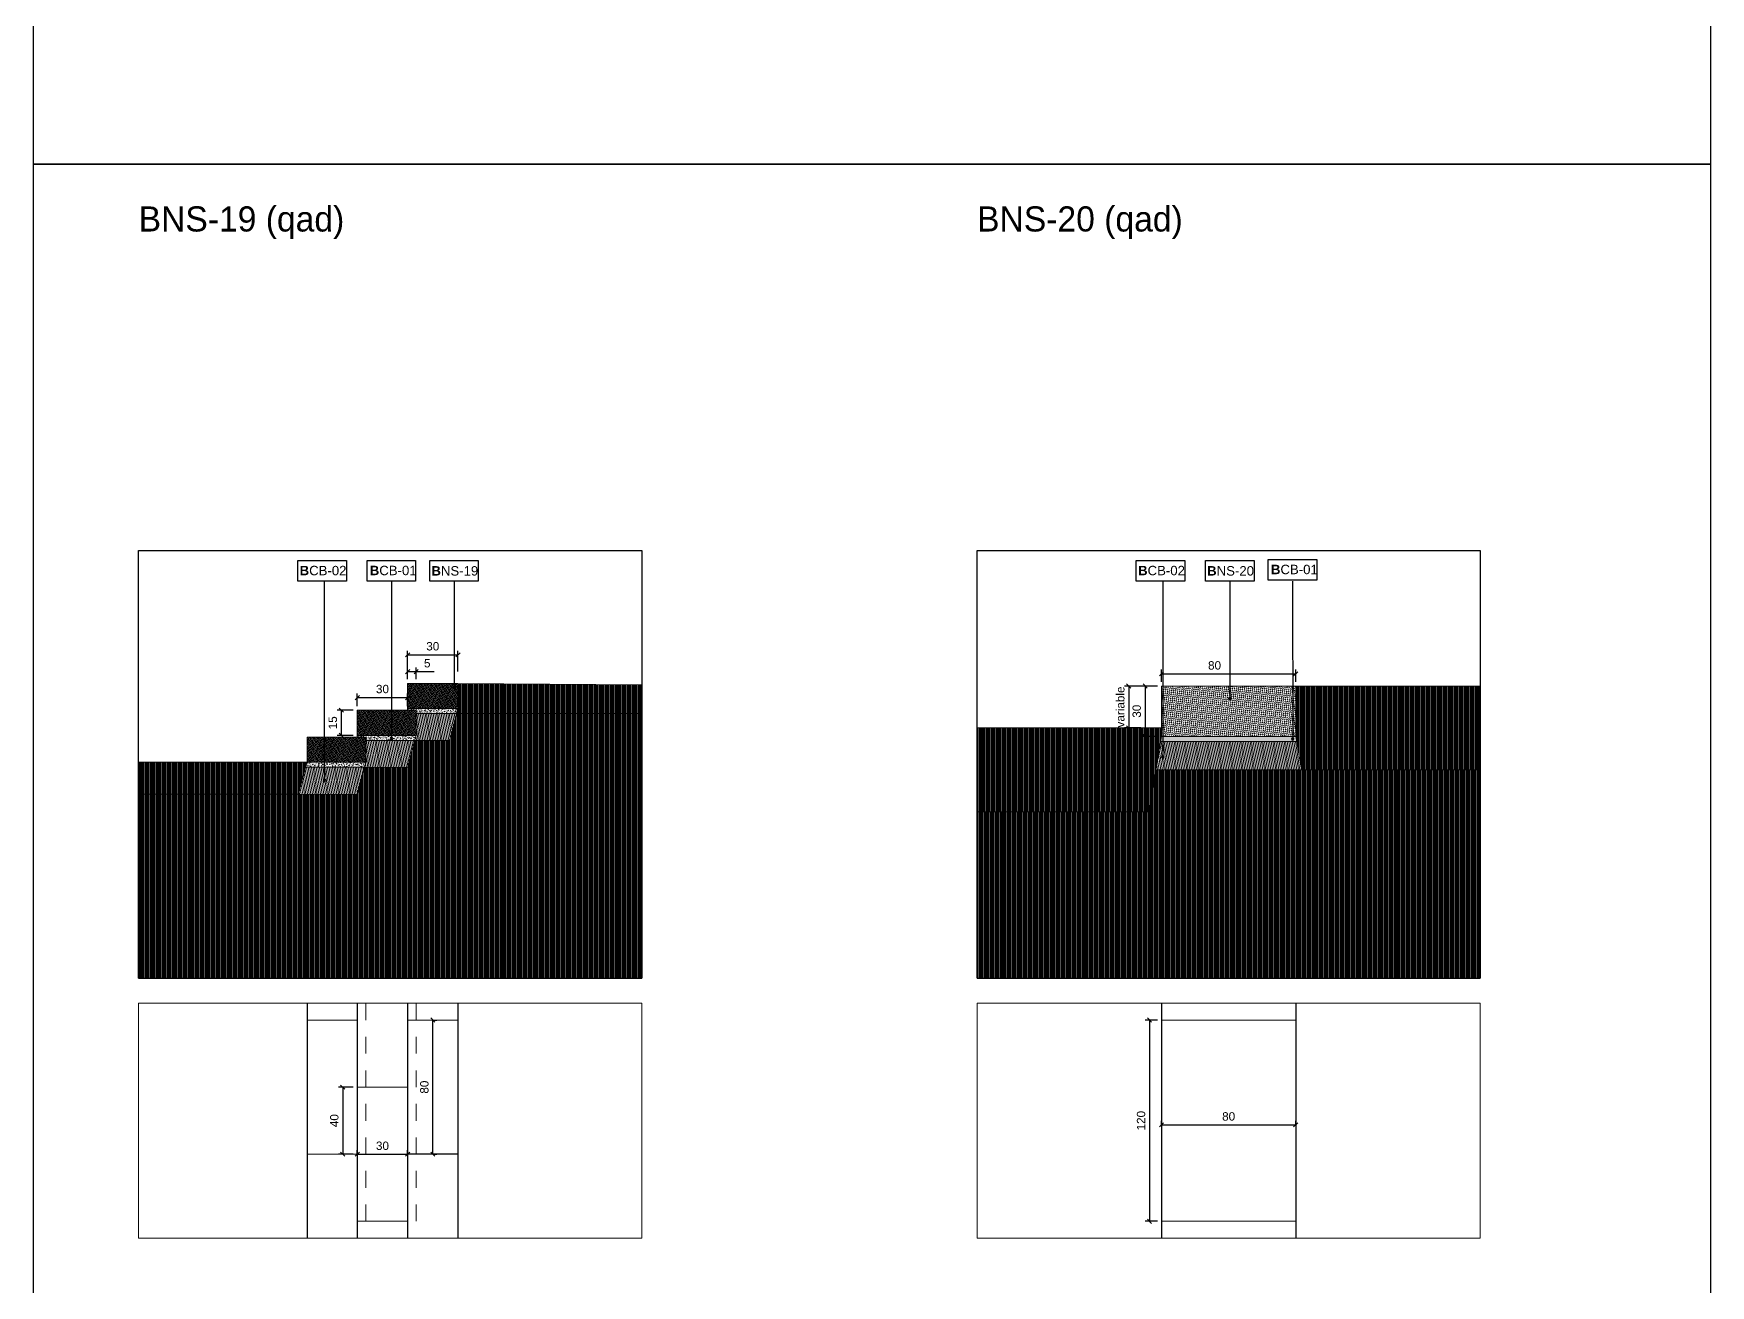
# Model space of a CAD drawing. Header units: metres. Extents: x -325 to 301, y -147 to 149.
# Drawn here: x 240.92 to 250.92, y 36.77 to 44.24 of the extents above; entities that cross this region are included whole.
import ezdxf

# ---------------------------------------------------------------- set-up
doc = ezdxf.new("R2010")
doc.units = ezdxf.units.M
doc.linetypes.add('HIDDEN', pattern=[0.375, 0.25, -0.125])
doc.layers.get('Defpoints').update_dxf_attribs({"lineweight": 13})
doc.layers.add('-aux', color=50, linetype='Continuous', plot=False)
doc.layers.add('02-L-AUX', color=2, linetype='Continuous', plot=False)
doc.layers.add('0-TX-1_25', color=7, linetype='Continuous', true_color=0x3f4f7f)
for name, color, linetype, lineweight, true_color in [('02-L-Joints-Paviment_07_Natural Stone', 7, 'Continuous', 5, 0x998833), ('03-TR-Paviment_01_Compacted Ground', 7, 'Continuous', 5, 0xc5a967), ('03-TR-Paviment_08_Natural Stone Bleachers', 7, 'Continuous', 5, 0xafad9d), ('3-TR tot_u', 7, 'Continuous', 5, 0x787878)]:
    doc.layers.add(name, color=color, linetype=linetype, lineweight=lineweight, true_color=true_color)
for name, color, linetype in [('02-L-Stair-Terraces', 6, 'Continuous'), ('1-SECCIÓ', 1, 'Continuous'), ('A-KEYPLAN_HATCH', 7, 'Continuous'), ('A_TEXT_2', 7, 'Continuous'), ('EIT_0 Llegenda', 7, 'Continuous')]:
    doc.layers.add(name, color=color, linetype=linetype)
for name, color, linetype, lineweight in [('1-CM', 7, 'Continuous', 0), ('2-L-Projecció', 252, 'Continuous', 0), ('2-L-secció', 1, 'Continuous', 0), ('3-TR Formigó', 252, 'Continuous', 0), ('3-TR Seleccionat', 44, 'Continuous', 0)]:
    doc.layers.add(name, color=color, linetype=linetype, lineweight=lineweight)
doc.styles.get("Standard").update_dxf_attribs({"font": 'arial.ttf'})
doc.styles.add('x-llegenda materials$0$ENGRAVERS', font='TT0586M.TTF')
doc.dimstyles.new('ISO-25', dxfattribs={"dimtxt": 0.1, "dimasz": 0.1, "dimexe": 0.1, "dimexo": 0.1, "dimgap": 0.1, "dimtad": 1, "dimdec": 0, "dimlfac": 100, "dimzin": 9, "dimtxsty": 'Standard', "dimblk": 'OBLIQUE', "dimcen": 0.1, "dimadec": 0, "dimazin": 0, "dimtfac": 1, "dimtdec": 0, "dimtmove": 0, "dimatfit": 3, "dimldrblk": 'OBLIQUE', "dimfxl": 1, "dimarcsym": 0})

# ---------------------------------------------------------------- blocks, each defined once
blk = doc.blocks.new('BNS19')
at = {"layer": 'A-KEYPLAN_HATCH'}
blk.add_lwpolyline([(0, 0.0039), (0.00917, 0.0039), (0.00917, 0), (0, 0)], close=True, dxfattribs=at)
at = {"layer": 'A_TEXT_2', "insert": (0.00031, 0.00286), "char_height": 0.0017812, "attachment_point": 1}
blk.add_mtext_dynamic_manual_height_columns('{\\fArial|b1|i0|c0|p34;B}NS-19', width=0.0103753, gutter_width=0.01069, heights=[0], dxfattribs=at)
blk = doc.blocks.new('BNS_19')
at = {"layer": '03-TR-Paviment_08_Natural Stone Bleachers'}
h = blk.add_hatch(dxfattribs=at)
h.set_pattern_fill('DASH', color=256, scale=0.0011, angle=233, style=0, double=1)
h.set_pattern_definition([(233, (-63.3714576, -52.2879466), (0.00068739555, -0.00489107349), [0.0034925, -0.0034925])])
h.paths.add_polyline_path([(0.3, 0.15), (0.3, 0), (-0.05, 0), (-0.05, 0.15)])
at = {"layer": '1-CM'}
blk.add_lwpolyline([(0.3, 0.15), (-0.05, 0.15), (-0.05, 0), (0.3, 0), (0.3, 0.15)], dxfattribs=at)
blk = doc.blocks.new('_Oblique')
at = {"color": 0, "lineweight": -2}
blk.add_line((-0.5, -0.5), (0.5, 0.5), dxfattribs=at)
blk = doc.blocks.new('*D1481')
at = {"layer": '0-TX-1_25', "color": 0, "lineweight": -2, "transparency": 16777216}
for p, q in [((242.853, 40.225), (242.853, 40.3)), ((243.153, 40.225), (243.153, 40.3)), ((242.853, 40.275), (243.153, 40.275))]:
    blk.add_line(p, q, dxfattribs=at)
at = {"layer": 'Defpoints', "color": 0, "transparency": 16777216}
for p in [(243.153, 40.275), (242.853, 40.2), (243.153, 40.2)]:
    blk.add_point(p, dxfattribs=at)
at = {"layer": '0-TX-1_25', "color": 0, "lineweight": -2, "transparency": 16777216, "xscale": 0.025, "yscale": 0.025, "zscale": 0.025, "rotation": 180}
blk.add_blockref('_Oblique', (242.853, 40.275), dxfattribs=at)
at = {"layer": '0-TX-1_25', "color": 0, "lineweight": -2, "transparency": 16777216, "xscale": 0.025, "yscale": 0.025, "zscale": 0.025}
blk.add_blockref('_Oblique', (243.153, 40.275), dxfattribs=at)
at = {"layer": '0-TX-1_25', "color": 0, "transparency": 16777216, "insert": (243.003, 40.326), "char_height": 0.05, "attachment_point": 5}
blk.add_mtext('30', dxfattribs=at)
blk = doc.blocks.new('*D1482')
at = {"layer": '0-TX-1_25', "color": 0, "lineweight": -2, "transparency": 16777216}
for p, q in [((242.828, 40.2), (242.733, 40.2)), ((242.758, 40.05), (242.758, 40.2)), ((242.828, 40.05), (242.733, 40.05))]:
    blk.add_line(p, q, dxfattribs=at)
at = {"layer": 'Defpoints', "color": 0, "transparency": 16777216}
for p in [(242.758, 40.2), (242.853, 40.2), (242.853, 40.05)]:
    blk.add_point(p, dxfattribs=at)
at = {"layer": '0-TX-1_25', "color": 0, "lineweight": -2, "transparency": 16777216, "xscale": 0.025, "yscale": 0.025, "zscale": 0.025}
for p, rotation in [((242.758, 40.2), 90), ((242.758, 40.05), 270)]:
    blk.add_blockref('_Oblique', p, dxfattribs=dict(at, rotation=rotation))
at = {"layer": '0-TX-1_25', "color": 0, "transparency": 16777216, "insert": (242.707, 40.125), "char_height": 0.05, "attachment_point": 5, "rotation": 90}
blk.add_mtext('15', dxfattribs=at)
blk = doc.blocks.new('hatch keyplan 2')
at = {"layer": 'A-KEYPLAN_HATCH'}
blk.add_lwpolyline([(0, 0.00548), (0.01287, 0.00548), (0.01287, 0), (0, 0)], close=True, dxfattribs=at)
blk = doc.blocks.new('hatch keyplan')
at = {"layer": 'A-KEYPLAN_HATCH'}
blk.add_blockref('hatch keyplan 2', (1.43058, 0.85215), dxfattribs=at)
blk = doc.blocks.new('B-CB01')
at = {"layer": 'A-KEYPLAN_HATCH'}
blk.add_blockref('hatch keyplan', (-1.43058, -0.85215), dxfattribs=at)
at = {"layer": 'A_TEXT_2', "insert": (-0.0008, 0.00411), "char_height": 0.0025, "attachment_point": 1}
blk.add_mtext_dynamic_manual_height_columns('\\pi0.00152;{\\fArial|b1|i0|c0|p34;B}CB-01', width=0.0145619, gutter_width=0.015, heights=[0], dxfattribs=at)
blk = doc.blocks.new('B-CB02')
at = {"layer": 'A-KEYPLAN_HATCH'}
blk.add_blockref('hatch keyplan', (-1.43058, -0.85215), dxfattribs=at)
at = {"layer": 'A_TEXT_2', "insert": (-0.0008, 0.00409), "char_height": 0.0025, "attachment_point": 1}
blk.add_mtext_dynamic_manual_height_columns('\\pi0.00129;{\\fArial|b1|i0|c0|p34;B}CB-02', width=0.0145619, gutter_width=0.015, heights=[0], dxfattribs=at)
blk = doc.blocks.new('POINT')
at = {"layer": '0-TX-1_25'}
h = blk.add_hatch(dxfattribs=at)
h.set_pattern_fill('ANGLE', color=256)
h.set_pattern_definition([(0, (-83.747, -12.726), (0, 6.985), [5.08, -1.905]), (90, (-83.747, -12.726), (-6.985, 4e-16), [5.08, -1.905])])
edge = h.paths.add_edge_path()
edge.add_arc((0, 0), 0.0075, 0, 360)
h = blk.add_hatch(color=256, dxfattribs=at)
h.dxf.hatch_style = 1
edge = h.paths.add_edge_path()
edge.add_arc((0, 0), 0.0075, 0, 360)
blk.add_circle((0, 0), 0.0075, dxfattribs=at)
blk = doc.blocks.new('*D1483')
at = {"layer": '0-TX-1_25', "color": 0, "lineweight": -2, "transparency": 16777216}
for p, q in [((243.153, 40.43), (243.153, 40.555)), ((243.153, 40.53), (243.453, 40.53)), ((243.453, 40.43), (243.453, 40.555))]:
    blk.add_line(p, q, dxfattribs=at)
at = {"layer": 'Defpoints', "color": 0, "transparency": 16777216}
for p in [(243.453, 40.53), (243.153, 40.36), (243.453, 40.36)]:
    blk.add_point(p, dxfattribs=at)
at = {"layer": '0-TX-1_25', "color": 0, "lineweight": -2, "transparency": 16777216, "xscale": 0.025, "yscale": 0.025, "zscale": 0.025, "rotation": 180}
blk.add_blockref('_Oblique', (243.153, 40.53), dxfattribs=at)
at = {"layer": '0-TX-1_25', "color": 0, "lineweight": -2, "transparency": 16777216, "xscale": 0.025, "yscale": 0.025, "zscale": 0.025}
blk.add_blockref('_Oblique', (243.453, 40.53), dxfattribs=at)
at = {"layer": '0-TX-1_25', "color": 0, "transparency": 16777216, "insert": (243.303, 40.581), "char_height": 0.05, "attachment_point": 5}
blk.add_mtext('30', dxfattribs=at)
blk = doc.blocks.new('*D1484')
at = {"layer": '0-TX-1_25', "color": 0, "lineweight": -2, "transparency": 16777216}
for p, q in [((243.153, 40.385), (243.153, 40.455)), ((243.153, 40.43), (243.204, 40.43)), ((243.204, 40.385), (243.204, 40.455)), ((243.204, 40.43), (243.312, 40.43))]:
    blk.add_line(p, q, dxfattribs=at)
at = {"layer": 'Defpoints', "color": 0, "transparency": 16777216}
for p in [(243.204, 40.43), (243.153, 40.36), (243.204, 40.36)]:
    blk.add_point(p, dxfattribs=at)
at = {"layer": '0-TX-1_25', "color": 0, "lineweight": -2, "transparency": 16777216, "xscale": 0.025, "yscale": 0.025, "zscale": 0.025, "rotation": 180}
blk.add_blockref('_Oblique', (243.153, 40.43), dxfattribs=at)
at = {"layer": '0-TX-1_25', "color": 0, "lineweight": -2, "transparency": 16777216, "xscale": 0.025, "yscale": 0.025, "zscale": 0.025}
blk.add_blockref('_Oblique', (243.204, 40.43), dxfattribs=at)
at = {"layer": '0-TX-1_25', "color": 0, "transparency": 16777216, "insert": (243.27, 40.48), "char_height": 0.05, "attachment_point": 5}
blk.add_mtext('5', dxfattribs=at)
blk = doc.blocks.new('*D1485')
at = {"layer": '0-TX-1_25', "color": 0, "lineweight": -2, "transparency": 16777216}
for p, q in [((242.853, 37.552), (242.853, 37.577)), ((242.853, 37.552), (243.153, 37.552)), ((243.153, 37.552), (243.153, 37.577))]:
    blk.add_line(p, q, dxfattribs=at)
at = {"layer": 'Defpoints', "color": 0, "transparency": 16777216}
for p in [(242.853, 37.552), (243.153, 37.552), (243.153, 37.552)]:
    blk.add_point(p, dxfattribs=at)
at = {"layer": '0-TX-1_25', "color": 0, "lineweight": -2, "transparency": 16777216, "xscale": 0.025, "yscale": 0.025, "zscale": 0.025, "rotation": 180}
blk.add_blockref('_Oblique', (242.853, 37.552), dxfattribs=at)
at = {"layer": '0-TX-1_25', "color": 0, "lineweight": -2, "transparency": 16777216, "xscale": 0.025, "yscale": 0.025, "zscale": 0.025}
blk.add_blockref('_Oblique', (243.153, 37.552), dxfattribs=at)
at = {"layer": '0-TX-1_25', "color": 0, "transparency": 16777216, "insert": (243.003, 37.602), "char_height": 0.05, "attachment_point": 5}
blk.add_mtext('30', dxfattribs=at)
blk = doc.blocks.new('*D1486')
at = {"layer": '0-TX-1_25', "color": 0, "lineweight": -2, "transparency": 16777216}
for p, q in [((242.828, 37.952), (242.741, 37.952)), ((242.766, 37.952), (242.766, 37.552)), ((242.828, 37.552), (242.741, 37.552))]:
    blk.add_line(p, q, dxfattribs=at)
at = {"layer": 'Defpoints', "color": 0, "transparency": 16777216}
for p in [(242.853, 37.952), (242.766, 37.552), (242.853, 37.552)]:
    blk.add_point(p, dxfattribs=at)
at = {"layer": '0-TX-1_25', "color": 0, "lineweight": -2, "transparency": 16777216, "xscale": 0.025, "yscale": 0.025, "zscale": 0.025}
for p, rotation in [((242.766, 37.952), 90), ((242.766, 37.552), 270)]:
    blk.add_blockref('_Oblique', p, dxfattribs=dict(at, rotation=rotation))
at = {"layer": '0-TX-1_25', "color": 0, "transparency": 16777216, "insert": (242.716, 37.752), "char_height": 0.05, "attachment_point": 5, "rotation": 90}
blk.add_mtext('40', dxfattribs=at)
blk = doc.blocks.new('*D1487')
at = {"layer": '0-TX-1_25', "color": 0, "lineweight": -2, "transparency": 16777216}
for p, q in [((243.303, 38.352), (243.328, 38.352)), ((243.303, 37.552), (243.303, 38.352)), ((243.303, 37.552), (243.328, 37.552))]:
    blk.add_line(p, q, dxfattribs=at)
at = {"layer": 'Defpoints', "color": 0, "transparency": 16777216}
for p in [(243.303, 38.352), (243.303, 38.352), (243.303, 37.552)]:
    blk.add_point(p, dxfattribs=at)
at = {"layer": '0-TX-1_25', "color": 0, "lineweight": -2, "transparency": 16777216, "xscale": 0.025, "yscale": 0.025, "zscale": 0.025}
for p, rotation in [((243.303, 38.352), 90), ((243.303, 37.552), 270)]:
    blk.add_blockref('_Oblique', p, dxfattribs=dict(at, rotation=rotation))
at = {"layer": '0-TX-1_25', "color": 0, "transparency": 16777216, "insert": (243.253, 37.952), "char_height": 0.05, "attachment_point": 5, "rotation": 90}
blk.add_mtext('80', dxfattribs=at)
blk = doc.blocks.new('*D1596')
at = {"layer": '0-TX-1_25', "color": 0, "lineweight": -2, "transparency": 16777216}
for p, q in [((247.649, 40.369), (247.649, 40.442)), ((247.649, 40.417), (248.449, 40.417)), ((248.449, 40.369), (248.449, 40.442))]:
    blk.add_line(p, q, dxfattribs=at)
at = {"layer": 'Defpoints', "color": 0, "transparency": 16777216}
for p in [(248.449, 40.417), (247.649, 40.344), (248.449, 40.344)]:
    blk.add_point(p, dxfattribs=at)
at = {"layer": '0-TX-1_25', "color": 0, "lineweight": -2, "transparency": 16777216, "xscale": 0.025, "yscale": 0.025, "zscale": 0.025, "rotation": 180}
blk.add_blockref('_Oblique', (247.649, 40.417), dxfattribs=at)
at = {"layer": '0-TX-1_25', "color": 0, "lineweight": -2, "transparency": 16777216, "xscale": 0.025, "yscale": 0.025, "zscale": 0.025}
blk.add_blockref('_Oblique', (248.449, 40.417), dxfattribs=at)
at = {"layer": '0-TX-1_25', "color": 0, "transparency": 16777216, "insert": (247.965, 40.467), "char_height": 0.05, "attachment_point": 5}
blk.add_mtext('80', dxfattribs=at)
blk = doc.blocks.new('*D1597')
at = {"layer": '0-TX-1_25', "color": 0, "lineweight": -2, "transparency": 16777216}
for p, q in [((247.624, 40.344), (247.526, 40.344)), ((247.551, 40.344), (247.551, 40.044)), ((247.624, 40.044), (247.526, 40.044))]:
    blk.add_line(p, q, dxfattribs=at)
at = {"layer": 'Defpoints', "color": 0, "transparency": 16777216}
for p in [(247.649, 40.344), (247.551, 40.044), (247.649, 40.044)]:
    blk.add_point(p, dxfattribs=at)
at = {"layer": '0-TX-1_25', "color": 0, "lineweight": -2, "transparency": 16777216, "xscale": 0.025, "yscale": 0.025, "zscale": 0.025}
for p, rotation in [((247.551, 40.344), 90), ((247.551, 40.044), 270)]:
    blk.add_blockref('_Oblique', p, dxfattribs=dict(at, rotation=rotation))
at = {"layer": '0-TX-1_25', "color": 0, "transparency": 16777216, "insert": (247.501, 40.194), "char_height": 0.05, "attachment_point": 5, "rotation": 90}
blk.add_mtext('30', dxfattribs=at)
blk = doc.blocks.new('BNS20')
at = {"layer": 'A-KEYPLAN_HATCH'}
blk.add_lwpolyline([(0, 0.0039), (0.00917, 0.0039), (0.00917, 0), (0, 0)], close=True, dxfattribs=at)
at = {"layer": 'A_TEXT_2', "insert": (0.00031, 0.00286), "char_height": 0.0017812, "attachment_point": 1}
blk.add_mtext_dynamic_manual_height_columns('{\\fArial|b1|i0|c0|p34;B}NS-20', width=0.0103753, gutter_width=0.01069, heights=[0], dxfattribs=at)
blk = doc.blocks.new('*D1598')
at = {"layer": '0-TX-1_25', "color": 0, "lineweight": -2, "transparency": 16777216}
for p, q in [((247.526, 40.344), (247.428, 40.344)), ((247.453, 40.344), (247.453, 40.094)), ((247.526, 40.094), (247.428, 40.094))]:
    blk.add_line(p, q, dxfattribs=at)
at = {"layer": 'Defpoints', "color": 0, "transparency": 16777216}
for p in [(247.551, 40.344), (247.453, 40.094), (247.551, 40.094)]:
    blk.add_point(p, dxfattribs=at)
at = {"layer": '0-TX-1_25', "color": 0, "lineweight": -2, "transparency": 16777216, "xscale": 0.025, "yscale": 0.025, "zscale": 0.025}
for p, rotation in [((247.453, 40.344), 90), ((247.453, 40.094), 270)]:
    blk.add_blockref('_Oblique', p, dxfattribs=dict(at, rotation=rotation))
at = {"layer": '0-TX-1_25', "color": 0, "transparency": 16777216, "insert": (247.403, 40.219), "char_height": 0.05, "attachment_point": 5, "rotation": 90}
blk.add_mtext('variable', dxfattribs=at)
blk = doc.blocks.new('*D1599')
at = {"layer": '0-TX-1_25', "color": 0, "lineweight": -2, "transparency": 16777216}
for p, q in [((247.624, 38.352), (247.552, 38.352)), ((247.577, 38.352), (247.577, 37.152)), ((247.624, 37.152), (247.552, 37.152))]:
    blk.add_line(p, q, dxfattribs=at)
at = {"layer": 'Defpoints', "color": 0, "transparency": 16777216}
for p in [(247.649, 38.352), (247.577, 37.152), (247.649, 37.152)]:
    blk.add_point(p, dxfattribs=at)
at = {"layer": '0-TX-1_25', "color": 0, "lineweight": -2, "transparency": 16777216, "xscale": 0.025, "yscale": 0.025, "zscale": 0.025}
for p, rotation in [((247.577, 38.352), 90), ((247.577, 37.152), 270)]:
    blk.add_blockref('_Oblique', p, dxfattribs=dict(at, rotation=rotation))
at = {"layer": '0-TX-1_25', "color": 0, "transparency": 16777216, "insert": (247.527, 37.752), "char_height": 0.05, "attachment_point": 5, "rotation": 90}
blk.add_mtext('120', dxfattribs=at)
blk = doc.blocks.new('*D1600')
at = {"layer": '0-TX-1_25', "color": 0, "lineweight": -2, "transparency": 16777216}
for p, q in [((247.649, 37.727), (247.649, 37.752)), ((247.649, 37.727), (248.449, 37.727)), ((248.449, 37.727), (248.449, 37.752))]:
    blk.add_line(p, q, dxfattribs=at)
at = {"layer": 'Defpoints', "color": 0, "transparency": 16777216}
for p in [(247.649, 37.712), (248.449, 37.727), (248.449, 37.712)]:
    blk.add_point(p, dxfattribs=at)
at = {"layer": '0-TX-1_25', "color": 0, "lineweight": -2, "transparency": 16777216, "xscale": 0.025, "yscale": 0.025, "zscale": 0.025, "rotation": 180}
blk.add_blockref('_Oblique', (247.649, 37.727), dxfattribs=at)
at = {"layer": '0-TX-1_25', "color": 0, "lineweight": -2, "transparency": 16777216, "xscale": 0.025, "yscale": 0.025, "zscale": 0.025}
blk.add_blockref('_Oblique', (248.449, 37.727), dxfattribs=at)
at = {"layer": '0-TX-1_25', "color": 0, "transparency": 16777216, "insert": (248.049, 37.777), "char_height": 0.05, "attachment_point": 5}
blk.add_mtext('80', dxfattribs=at)

msp = doc.modelspace()

# ---------------------------------------------------------------- hatches: boundary and pattern name
at = {"layer": '03-TR-Paviment_01_Compacted Ground'}
h = msp.add_hatch(dxfattribs=at)
h.set_pattern_fill('ANSI31', color=256, scale=0.002, angle=45)
h.set_pattern_definition([(90, (208.649537, -2.643712), (-0.00635, 0), [])])
h.paths.add_polyline_path([(249.549, 40.344), (248.449, 40.344), (248.449, 40.044), (248.483, 39.844), (249.549, 39.844)])
h = msp.add_hatch(dxfattribs=at)
h.set_pattern_fill('ANSI31', color=256, scale=0.002, angle=45)
h.set_pattern_definition([(90, (206.316024, -2.893712), (-0.00635, 0), [])])
h.paths.add_polyline_path([(247.649, 40.094), (246.549, 40.094), (246.549, 39.594), (247.571, 39.594), (247.649, 40.044)])
at = {"layer": '03-TR-Paviment_08_Natural Stone Bleachers'}
h = msp.add_hatch(dxfattribs=at)
h.set_pattern_fill('DASH', color=256, scale=0.0011, angle=233, style=0, double=1)
h.set_pattern_definition([(233, (179.8315806, -12.078395), (0.00068739555, -0.00489107349), [0.0034925, -0.0034925])])
h.paths.add_polyline_path([(243.453, 40.36), (243.453, 40.21), (243.153, 40.21), (243.153, 40.36)])
h = msp.add_hatch(dxfattribs=at)
h.set_pattern_fill('DASH', color=256, scale=0.002611, angle=232.4264, style=0, double=1)
h.set_pattern_definition([(232.4264096, (95.396257, -81.335045), (0.00151523477, -0.01162470696), [0.0082894435, -0.0082894435])])
h.paths.add_polyline_path([(247.649, 40.338), (247.649, 40.044), (248.449, 40.044), (248.449, 40.344)])
at = {"layer": '3-TR Formigó'}
h = msp.add_hatch(dxfattribs=at)
h.set_pattern_fill('ANSI31', color=256, scale=0.003, angle=234.1752, style=0)
h.set_pattern_definition([(279.1752, (243.086889, 39.7987565), (0.00940313, 0.0015188), [])])
h.paths.add_polyline_path([(243.403, 40.02), (243.445, 40.18), (243.203, 40.18), (243.203, 40.05), (243.195, 40.02)])
h = msp.add_hatch(dxfattribs=at)
h.set_pattern_fill('ANSI31', color=256, scale=0.003, angle=234.1752, style=0)
h.set_pattern_definition([(279.1752, (242.786598, 39.6376405), (0.00940313, 0.0015188), [])])
h.paths.add_polyline_path([(242.895, 39.858), (243.153, 39.858), (243.195, 40.02), (242.903, 40.018), (242.903, 39.888)])
h = msp.add_hatch(dxfattribs=at)
h.set_pattern_fill('ANSI31', color=256, scale=0.003, angle=234.1752, style=0)
h.set_pattern_definition([(279.175244, (208.941543, -51.651012), (0.00940313, 0.0015188056), [])])
h.paths.add_polyline_path([(248.454, 40.014), (247.644, 40.014), (247.615, 39.844), (248.483, 39.844)])
h = msp.add_hatch(dxfattribs=at)
h.set_pattern_fill('ANSI31', color=256, scale=0.003, angle=234.1752, style=0)
h.set_pattern_definition([(279.1752, (242.486306, 39.4776405), (0.00940313, 0.0015188), [])])
h.paths.add_polyline_path([(242.503, 39.7), (242.853, 39.698), (242.895, 39.86), (242.602, 39.858), (242.545, 39.86)])
at = {"layer": '3-TR Seleccionat'}
h = msp.add_hatch(dxfattribs=at)
h.set_pattern_fill('ANSI31', color=256, scale=0.002, angle=45, style=0)
h.set_pattern_definition([(90, (206.0504134, -13.18956), (-0.00635, 0), [])])
h.paths.add_polyline_path([(241.549, 39.89), (241.549, 38.602), (244.549, 38.602), (244.549, 40.352), (243.453, 40.36), (243.453, 40.21), (243.403, 40.02), (243.195, 40.02), (243.153, 39.858), (242.895, 39.86), (242.853, 39.698), (242.503, 39.7), (242.553, 39.89)])
h = msp.add_hatch(dxfattribs=at)
h.set_pattern_fill('ANSI31', color=256, scale=0.002, angle=225, style=0)
h.set_pattern_definition([(270, (244.38889, 39.799481), (0.00635, -2e-18), [])])
h.paths.add_polyline_path([(247.615, 39.844), (247.571, 39.594), (246.549, 39.594), (246.549, 38.602), (249.549, 38.602), (249.549, 39.844), (248.483, 39.844)])
at = {"layer": '3-TR tot_u'}
h = msp.add_hatch(dxfattribs=at)
h.set_pattern_fill('AR-CONC', color=256, scale=9e-05, angle=90.2664)
h.set_pattern_definition([(140.266414, (159.783949, 17.312733), (0.0013582613, 0.0164031132), [0.0017145, -0.0188595]), (85.266414, (159.783949, 17.312733), (-0.0171801815, -0.0032518273), [0.0013716, -0.0150876526]), (190.71786, (159.784062, 17.3141), (-0.0158219194, 0.0131512858), [0.0014571008, -0.016028122]), (136.450614, (159.779377, 17.312712), (0.003670327, 0.024414444), [0.00257175, -0.02828925]), (186.901972, (159.779682, 17.314746), (-0.0223674596, 0.021262598), [0.002185652, -0.024042205]), (81.450565, (159.779377, 17.312712), (-0.0223674596, 0.021262598), [0.002057397, -0.022631376]), (111.266414, (159.780509, 17.315003), (0.0091403206, 0.0136879438), [0.0017145, -0.0188595]), (56.266414, (159.780509, 17.315003), (-0.0166026007, 0.0054850432), [0.0013716, -0.0150876]), (161.71786, (159.78127, 17.316144), (-0.0074622802, 0.019172987), [0.0014571008, -0.0160280944]), (127.766414, (159.7839485, 17.312733), (-0.00761116375, 0.0002425866), [0, -0.01490472, 0, -0.0153162, 0, -0.01514475]), (97.766414, (159.7839485, 17.312733), (-0.009044117, 0.0059717809), [0, -0.00873252, 0, -0.01456182, 0, -0.00577215]), (57.766414, (159.783972, 17.3076354), (0.0004588393, 0.012205419), [0, -0.005715, 0, -0.0178308, 0, -0.0236601]), (47.766414, (159.783983, 17.305349), (-0.0023503487, 0.0133208417), [0, -0.0074295, 0, -0.01184148, 0, -0.0168021])])
h.paths.add_polyline_path([(243.445, 40.18), (243.453, 40.21), (243.153, 40.21), (243.153, 40.2), (243.203, 40.2), (243.203, 40.18)])
h = msp.add_hatch(dxfattribs=at)
h.set_pattern_fill('AR-CONC', color=256, scale=9e-05, angle=90.2664)
h.set_pattern_definition([(140.266414, (159.483949, 17.152733), (0.0013582613, 0.0164031132), [0.0017145, -0.0188595]), (85.266414, (159.483949, 17.152733), (-0.0171801815, -0.0032518273), [0.0013716, -0.0150876526]), (190.71786, (159.484062, 17.1541), (-0.0158219194, 0.0131512858), [0.0014571008, -0.016028122]), (136.450614, (159.479377, 17.152712), (0.003670327, 0.024414444), [0.00257175, -0.02828925]), (186.901972, (159.479682, 17.154746), (-0.0223674596, 0.021262598), [0.002185652, -0.024042205]), (81.450565, (159.479377, 17.152712), (-0.0223674596, 0.021262598), [0.002057397, -0.022631376]), (111.266414, (159.480509, 17.155003), (0.0091403206, 0.0136879438), [0.0017145, -0.0188595]), (56.266414, (159.480509, 17.155003), (-0.0166026007, 0.0054850432), [0.0013716, -0.0150876]), (161.71786, (159.48127, 17.156144), (-0.0074622802, 0.019172987), [0.0014571008, -0.0160280944]), (127.766414, (159.4839485, 17.152733), (-0.00761116375, 0.0002425866), [0, -0.01490472, 0, -0.0153162, 0, -0.01514475]), (97.766414, (159.4839485, 17.152733), (-0.009044117, 0.0059717809), [0, -0.00873252, 0, -0.01456182, 0, -0.00577215]), (57.766414, (159.483972, 17.1476354), (0.0004588393, 0.012205419), [0, -0.005715, 0, -0.0178308, 0, -0.0236601]), (47.766414, (159.483983, 17.145349), (-0.0023503487, 0.0133208417), [0, -0.0074295, 0, -0.01184148, 0, -0.0168021])])
h.paths.add_polyline_path([(243.195, 40.02), (243.203, 40.05), (242.853, 40.05), (242.853, 40.04), (242.903, 40.04), (242.903, 40.02)])
h = msp.add_hatch(dxfattribs=at)
h.set_pattern_fill('AR-CONC', color=256, scale=9e-05, angle=90.2664)
h.set_pattern_definition([(140.266414, (164.230199, 17.281698), (0.0013582613, 0.0164031132), [0.0017145, -0.0188595]), (85.266414, (164.230199, 17.281698), (-0.0171801815, -0.0032518273), [0.0013716, -0.0150876526]), (190.71786, (164.230312, 17.283065), (-0.0158219194, 0.0131512858), [0.0014571008, -0.016028122]), (136.450614, (164.225627, 17.281676), (0.003670327, 0.024414444), [0.00257175, -0.02828925]), (186.901972, (164.225933, 17.28371), (-0.0223674596, 0.021262598), [0.002185652, -0.024042205]), (81.450565, (164.225627, 17.281676), (-0.0223674596, 0.021262598), [0.002057397, -0.022631376]), (111.266414, (164.226759, 17.283968), (0.0091403206, 0.0136879438), [0.0017145, -0.0188595]), (56.266414, (164.22676, 17.283968), (-0.0166026007, 0.0054850432), [0.0013716, -0.0150876]), (161.71786, (164.227521, 17.285108), (-0.0074622802, 0.019172987), [0.0014571008, -0.0160280944]), (127.766414, (164.230199, 17.2816977), (-0.00761116375, 0.0002425866), [0, -0.01490472, 0, -0.0153162, 0, -0.01514475]), (97.766414, (164.230199, 17.281698), (-0.009044117, 0.0059717809), [0, -0.00873252, 0, -0.01456182, 0, -0.00577215]), (57.766414, (164.2302225, 17.2766), (0.0004588393, 0.012205419), [0, -0.005715, 0, -0.0178308, 0, -0.0236601]), (47.766414, (164.230233, 17.274314), (-0.0023503487, 0.0133208417), [0, -0.0074295, 0, -0.01184148, 0, -0.0168021])])
h.paths.add_polyline_path([(248.454, 40.014), (248.449, 40.044), (247.649, 40.044), (247.644, 40.014)])
h = msp.add_hatch(dxfattribs=at)
h.set_pattern_fill('AR-CONC', color=256, scale=9e-05, angle=90.2664)
h.set_pattern_definition([(140.266414, (159.102587, 17.032733), (0.0013582613, 0.0164031132), [0.0017145, -0.0188595]), (85.266414, (159.102587, 17.032733), (-0.0171801815, -0.0032518273), [0.0013716, -0.0150876526]), (190.71786, (159.1027, 17.0341), (-0.0158219194, 0.0131512858), [0.0014571008, -0.016028122]), (136.450614, (159.098015, 17.032712), (0.003670327, 0.024414444), [0.00257175, -0.02828925]), (186.901972, (159.09832, 17.034746), (-0.0223674596, 0.021262598), [0.002185652, -0.024042205]), (81.450565, (159.098015, 17.032712), (-0.0223674596, 0.021262598), [0.002057397, -0.022631376]), (111.266414, (159.099147, 17.035003), (0.0091403206, 0.0136879438), [0.0017145, -0.0188595]), (56.266414, (159.099147, 17.035003), (-0.0166026007, 0.0054850432), [0.0013716, -0.0150876]), (161.71786, (159.099909, 17.036144), (-0.0074622802, 0.019172987), [0.0014571008, -0.0160280944]), (127.766414, (159.1025867, 17.032733), (-0.00761116375, 0.0002425866), [0, -0.01490472, 0, -0.0153162, 0, -0.01514475]), (97.766414, (159.102587, 17.032733), (-0.009044117, 0.0059717809), [0, -0.00873252, 0, -0.01456182, 0, -0.00577215]), (57.766414, (159.1026104, 17.0276354), (0.0004588393, 0.012205419), [0, -0.005715, 0, -0.0178308, 0, -0.0236601]), (47.766414, (159.102621, 17.025349), (-0.0023503487, 0.0133208417), [0, -0.0074295, 0, -0.01184148, 0, -0.0168021])])
h.paths.add_polyline_path([(242.895, 39.86), (242.903, 39.89), (242.553, 39.89), (242.545, 39.86)])

# ---------------------------------------------------------------- linework, layer by layer
at = {"layer": '-aux'}
for points in [[(240.922, 53.457), (250.922, 53.457), (250.922, 43.457), (240.922, 43.457)], [(240.922, 43.457), (250.922, 43.457), (250.922, 33.457), (240.922, 33.457)]]:
    msp.add_lwpolyline(points, close=True, dxfattribs=at)
for points in [[(241.549, 38.602), (241.549, 41.152), (244.549, 41.152), (244.549, 38.602)], [(246.549, 38.602), (246.549, 41.152), (249.549, 41.152), (249.549, 38.602)]]:
    msp.add_lwpolyline(points, dxfattribs=at)
at = {"layer": '0-TX-1_25'}
for points in [[(242.656, 40.969), (242.656, 39.781)], [(243.056, 40.969), (243.057, 40.03)], [(243.43, 40.969), (243.431, 40.335)], [(247.656, 40.969), (247.656, 39.922)], [(248.056, 40.969), (248.057, 40.27)], [(248.43, 40.969), (248.431, 40.028)], [(243.453, 37.552), (243.153, 37.552)]]:
    msp.add_lwpolyline(points, dxfattribs=at)
at = {"layer": '02-L-AUX'}
for points in [[(241.549, 38.602), (244.549, 38.602)], [(246.549, 38.602), (249.549, 38.602)]]:
    msp.add_lwpolyline(points, dxfattribs=at)
at = {"layer": '02-L-Joints-Paviment_07_Natural Stone'}
for points in [[(242.853, 38.352), (242.553, 38.352)], [(243.453, 38.352), (243.153, 38.352)], [(247.649, 38.352), (248.449, 38.352)], [(243.153, 37.952), (242.853, 37.952)], [(242.853, 37.552), (242.553, 37.552)], [(243.153, 37.152), (242.853, 37.152)], [(247.649, 37.152), (248.449, 37.152)]]:
    msp.add_lwpolyline(points, dxfattribs=at)
at = {"layer": '02-L-Stair-Terraces'}
for points in [[(242.553, 38.452), (242.553, 37.052)], [(242.853, 38.452), (242.853, 37.052)], [(243.153, 38.452), (243.153, 37.052)], [(243.453, 38.452), (243.453, 37.052)], [(247.649, 38.452), (247.649, 37.052)], [(248.449, 38.452), (248.449, 37.052)]]:
    msp.add_lwpolyline(points, dxfattribs=at)
at = {"layer": '1-CM'}
for points in [[(243.453, 40.36), (243.153, 40.36), (243.153, 40.21), (243.453, 40.21), (243.453, 40.36)], [(243.453, 40.36), (244.549, 40.352)], [(248.449, 40.344), (249.549, 40.344)], [(243.453, 40.21), (243.153, 40.21), (243.153, 40.2), (243.203, 40.2), (243.203, 40.18), (243.445, 40.18)], [(243.453, 40.21), (243.403, 40.02)], [(243.445, 40.181), (244.549, 40.181)], [(242.895, 39.86), (243.153, 39.858), (243.195, 40.02)], [(243.195, 40.02), (243.403, 40.02)], [(247.649, 40.094), (246.549, 40.094)], [(247.571, 39.594), (247.649, 40.044)], [(247.644, 40.014), (248.454, 40.014)], [(248.449, 40.044), (248.483, 39.844)], [(242.84, 39.89), (241.549, 39.89)], [(242.553, 39.89), (241.549, 39.89)], [(242.503, 39.7), (242.853, 39.698), (242.895, 39.86)], [(242.503, 39.7), (242.545, 39.86)], [(247.615, 39.844), (249.549, 39.844)], [(242.503, 39.7), (241.549, 39.7)], [(247.571, 39.594), (246.549, 39.594)]]:
    msp.add_lwpolyline(points, dxfattribs=at)
for points in [[(247.649, 40.344), (247.649, 40.044), (248.449, 40.044), (248.449, 40.344)], [(242.853, 40.05), (242.853, 40.04), (242.903, 40.04), (242.903, 40.02), (243.195, 40.02), (243.203, 40.05)], [(242.895, 39.86), (242.903, 39.89), (242.553, 39.89), (242.545, 39.86)]]:
    msp.add_lwpolyline(points, close=True, dxfattribs=at)
at = {"layer": '1-SECCIÓ'}
for points in [[(244.549, 40.352), (244.549, 38.602)], [(249.549, 40.344), (249.549, 38.602)], [(246.549, 40.094), (246.549, 38.602)], [(241.549, 39.89), (241.549, 38.602)]]:
    msp.add_lwpolyline(points, dxfattribs=at)
at = {"layer": '2-L-Projecció', "linetype": 'HIDDEN', "ltscale": 0.25}
for points in [[(242.903, 38.452), (242.903, 37.052)], [(243.203, 38.452), (243.203, 37.052)]]:
    msp.add_lwpolyline(points, dxfattribs=at)
at = {"layer": '2-L-secció'}
for points in [[(241.549, 38.452), (244.549, 38.452), (244.549, 37.052), (241.549, 37.052)], [(246.549, 38.452), (249.549, 38.452), (249.549, 37.052), (246.549, 37.052)]]:
    msp.add_lwpolyline(points, close=True, dxfattribs=at)

# ---------------------------------------------------------------- block references
at = {"xscale": 31.5695615524209, "yscale": 31.5695615524209, "zscale": 31.5695615524209}
msp.add_blockref('BNS19', (243.285, 40.969), dxfattribs=at)
at = {"layer": '0-TX-1_25', "xscale": 22.5, "yscale": 22.5, "zscale": 22.5}
for name, p in [('B-CB02', (242.498, 40.969)), ('B-CB01', (242.911, 40.969)), ('B-CB02', (247.498, 40.969)), ('B-CB01', (248.285, 40.975))]:
    msp.add_blockref(name, p, dxfattribs=at)
at = {"layer": '0-TX-1_25', "xscale": -1, "rotation": 1.131780543641376}
for p in [(243.431, 40.335), (248.057, 40.269), (243.057, 40.03), (248.431, 40.028), (247.656, 39.922), (242.656, 39.781)]:
    msp.add_blockref('POINT', p, dxfattribs=at)
at = {"layer": '1-CM'}
for p in [(242.903, 40.05), (242.603, 39.89)]:
    msp.add_blockref('BNS_19', p, dxfattribs=at)
at = {"layer": 'A-KEYPLAN_HATCH', "xscale": 31.57918126960244, "yscale": 31.57918126960244, "zscale": 31.57918126960244}
msp.add_blockref('BNS20', (247.911, 40.969), dxfattribs=at)

# ---------------------------------------------------------------- texts
at = {"layer": 'EIT_0 Llegenda', "char_height": 0.15, "width": 19.2101, "attachment_point": 1, "style": 'x-llegenda materials$0$ENGRAVERS'}
for s, insert in [('BNS-19 (qad)', (241.549, 43.205)), ('BNS-20 (qad)', (246.549, 43.205))]:
    msp.add_mtext(s, dxfattribs=dict(at, insert=insert))

# ---------------------------------------------------------------- dimensions: what is measured, and where the dimension line sits
at = {"layer": '0-TX-1_25'}
dim = msp.add_linear_dim(base=(243.453, 40.53), p1=(243.153, 40.36), p2=(243.453, 40.36), text='30', dimstyle='ISO-25', override={"dimtxt": 0.05, "dimasz": 0.025, "dimexe": 0.025, "dimexo": 0.025, "dimgap": 0.025, "dimblk1": 'Oblique', "dimblk2": 'Oblique', "dimsah": 1, "dimfxl": 0.1, "dimfxlon": 1, "dimarcsym": 1}, dxfattribs=at)
dim.commit()
dim.dimension.update_dxf_attribs({"geometry": '*D1483', "text_midpoint": (243.303, 40.581)})
for base, p1, p2, picture, middle in [((243.204, 40.43), (243.153, 40.36), (243.204, 40.36), '*D1484', (243.27, 40.48)), ((248.449, 37.727), (247.649, 37.712), (248.449, 37.712), '*D1600', (248.049, 37.777)), ((243.153, 37.552), (242.853, 37.552), (243.153, 37.552), '*D1485', (243.003, 37.602))]:
    dim = msp.add_linear_dim(base=base, p1=p1, p2=p2, dimstyle='ISO-25', override={"dimtxt": 0.05, "dimasz": 0.025, "dimexe": 0.025, "dimexo": 0.025, "dimgap": 0.025, "dimblk1": 'Oblique', "dimblk2": 'Oblique', "dimsah": 1, "dimfxl": 0.1, "dimfxlon": 1, "dimarcsym": 1}, dxfattribs=at)
    dim.commit()
    dim.dimension.update_dxf_attribs({"geometry": picture, "text_midpoint": middle})
dim = msp.add_linear_dim(base=(248.449, 40.417), p1=(247.649, 40.344), p2=(248.449, 40.344), dimstyle='ISO-25', override={"dimtxt": 0.05, "dimasz": 0.025, "dimexe": 0.025, "dimexo": 0.025, "dimgap": 0.025, "dimblk1": 'Oblique', "dimblk2": 'Oblique', "dimsah": 1, "dimfxl": 0.1, "dimfxlon": 1, "dimarcsym": 1}, dxfattribs=at)
dim.commit()
dim.dimension.update_dxf_attribs({"geometry": '*D1596', "text_midpoint": (247.965, 40.417), "dimtype": 160})
for p1, p2, distance, picture, middle in [((242.853, 40.2), (243.153, 40.2), 0.076, '*D1481', (243.003, 40.326)), ((242.853, 40.05), (242.853, 40.2), 0.095, '*D1482', (242.707, 40.125))]:
    dim = msp.add_aligned_dim(p1=p1, p2=p2, distance=distance, dimstyle='ISO-25', override={"dimtxt": 0.05, "dimasz": 0.025, "dimexe": 0.025, "dimexo": 0.025, "dimgap": 0.025, "dimblk1": 'Oblique', "dimblk2": 'Oblique', "dimsah": 1, "dimfxl": 0.1, "dimfxlon": 1, "dimarcsym": 1}, dxfattribs=at)
    dim.commit()
    dim.dimension.update_dxf_attribs({"geometry": picture, "text_midpoint": middle})
dim = msp.add_linear_dim(base=(247.453, 40.094), p1=(247.551, 40.344), p2=(247.551, 40.094), angle=90, text='variable', dimstyle='ISO-25', override={"dimtxt": 0.05, "dimasz": 0.025, "dimexe": 0.025, "dimexo": 0.025, "dimgap": 0.025, "dimblk1": 'Oblique', "dimblk2": 'Oblique', "dimsah": 1, "dimfxl": 0.1, "dimfxlon": 1, "dimarcsym": 1}, dxfattribs=at)
dim.commit()
dim.dimension.update_dxf_attribs({"geometry": '*D1598', "text_midpoint": (247.453, 40.219), "dimtype": 160})
dim = msp.add_linear_dim(base=(247.551, 40.044), p1=(247.649, 40.344), p2=(247.649, 40.044), angle=90, text='30', dimstyle='ISO-25', override={"dimtxt": 0.05, "dimasz": 0.025, "dimexe": 0.025, "dimexo": 0.025, "dimgap": 0.025, "dimblk1": 'Oblique', "dimblk2": 'Oblique', "dimsah": 1, "dimfxl": 0.1, "dimfxlon": 1, "dimarcsym": 1}, dxfattribs=at)
dim.commit()
dim.dimension.update_dxf_attribs({"geometry": '*D1597', "text_midpoint": (247.501, 40.194)})
for base, p1, p2, picture, middle in [((243.303, 38.352), (243.303, 37.552), (243.303, 38.352), '*D1487', (243.253, 37.952)), ((247.577, 37.152), (247.649, 38.352), (247.649, 37.152), '*D1599', (247.527, 37.752)), ((242.766, 37.552), (242.853, 37.952), (242.853, 37.552), '*D1486', (242.716, 37.752))]:
    dim = msp.add_linear_dim(base=base, p1=p1, p2=p2, angle=90, dimstyle='ISO-25', override={"dimtxt": 0.05, "dimasz": 0.025, "dimexe": 0.025, "dimexo": 0.025, "dimgap": 0.025, "dimblk1": 'Oblique', "dimblk2": 'Oblique', "dimsah": 1, "dimfxl": 0.1, "dimfxlon": 1, "dimarcsym": 1}, dxfattribs=at)
    dim.commit()
    dim.dimension.update_dxf_attribs({"geometry": picture, "text_midpoint": middle})

doc.saveas('drawing.dxf')
